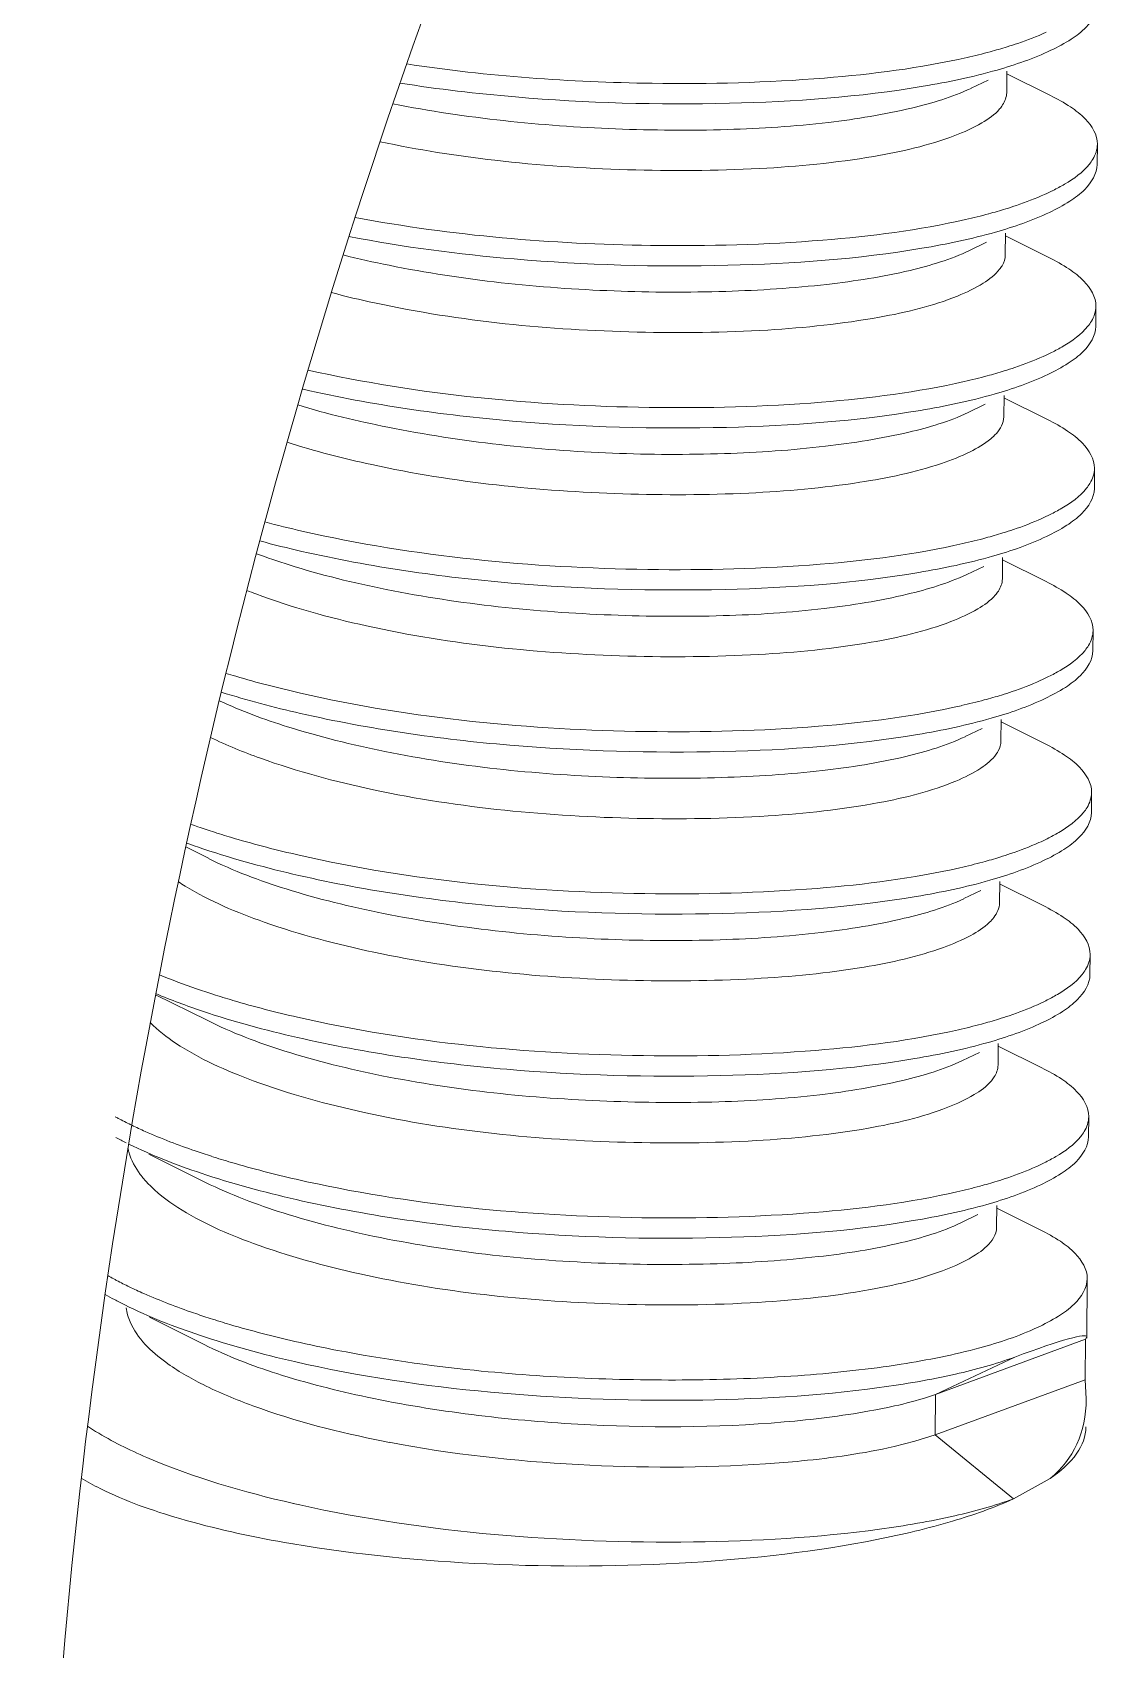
# Model space of a CAD drawing. Header units: millimetres. Extents: x 1334 to 1928, y -1757 to -1337.
# Drawn here: x 1836.214 to 1838.747, y -1496.4 to -1492.56 of the extents above; entities that cross this region are included whole.
import ezdxf

# ---------------------------------------------------------------- set-up
doc = ezdxf.new("R2010")
doc.units = ezdxf.units.MM
doc.header["$LTSCALE"] = 0.1
doc.layers.get('0').update_dxf_attribs({"lineweight": 13})

msp = doc.modelspace()

# ---------------------------------------------------------------- linework, layer by layer
at = {"color": 7, "linetype": 'Continuous'}
for p, q in [((1838.5289, -1492.652), (1838.5285, -1492.7031)), ((1838.5289, -1492.6579), (1838.6322, -1492.7093)), ((1838.4841, -1492.6733), (1838.4437, -1492.6925)), ((1838.7439, -1492.8253), (1838.7435, -1492.8734)), ((1838.5255, -1493.0368), (1838.525, -1493.0879)), ((1838.5254, -1493.0427), (1838.6288, -1493.0941)), ((1838.4807, -1493.0581), (1838.4402, -1493.0773)), ((1838.7405, -1493.2101), (1838.74, -1493.2582)), ((1838.5221, -1493.4216), (1838.5216, -1493.4727)), ((1838.522, -1493.4275), (1838.6253, -1493.4789)), ((1838.4772, -1493.4429), (1838.4368, -1493.4622)), ((1838.737, -1493.5949), (1838.7366, -1493.643)), ((1838.5186, -1493.8064), (1838.5182, -1493.8575)), ((1838.5186, -1493.8123), (1838.6219, -1493.8637)), ((1838.4738, -1493.8277), (1838.4334, -1493.847)), ((1838.7336, -1493.9797), (1838.7332, -1494.0278)), ((1838.5152, -1494.1912), (1838.5147, -1494.2423)), ((1838.5152, -1494.1971), (1838.6185, -1494.2485)), ((1838.4704, -1494.2125), (1838.4299, -1494.2318)), ((1838.7302, -1494.3645), (1838.7297, -1494.4126)), ((1836.6327, -1494.5208), (1836.5789, -1494.494)), ((1838.5118, -1494.576), (1838.5113, -1494.6271)), ((1838.5117, -1494.5819), (1838.6151, -1494.6333)), ((1838.467, -1494.5973), (1838.4265, -1494.6166)), ((1838.7267, -1494.7493), (1838.7263, -1494.7974)), ((1836.6293, -1494.9056), (1836.5071, -1494.8448)), ((1838.5083, -1494.9608), (1838.5079, -1495.0119)), ((1838.5083, -1494.9667), (1838.6116, -1495.0181)), ((1838.4635, -1494.9821), (1838.4231, -1495.0014)), ((1838.7233, -1495.1341), (1838.7229, -1495.1822)), ((1836.6258, -1495.2904), (1836.4913, -1495.2234)), ((1838.5049, -1495.3456), (1838.5045, -1495.3967)), ((1838.5049, -1495.3515), (1838.6082, -1495.4029)), ((1838.4601, -1495.3669), (1838.4197, -1495.3862)), ((1838.7199, -1495.5189), (1838.7186, -1495.6601)), ((1836.6224, -1495.6752), (1836.4927, -1495.6106)), ((1838.7157, -1495.6627), (1838.7185, -1495.6575)), ((1838.7157, -1495.6627), (1838.3597, -1495.7939)), ((1838.7148, -1495.7589), (1838.7157, -1495.6627)), ((1838.5474, -1495.7052), (1838.3597, -1495.7939)), ((1838.7148, -1495.7589), (1838.3588, -1495.8901)), ((1838.7173, -1495.8046), (1838.7148, -1495.7589)), ((1838.3597, -1495.7939), (1838.3588, -1495.8901)), ((1838.3102, -1495.9053), (1838.3588, -1495.8901)), ((1838.3588, -1495.8901), (1838.5444, -1496.0419)), ((1838.2609, -1495.9177), (1838.3102, -1495.9053)), ((1838.5444, -1496.0419), (1838.6314, -1495.9936))]:
    msp.add_line(p, q, dxfattribs=at)
for centre, radius, start, end in [((1838.1159, -1491.2172), 1.4378, 282.7965, 285.0416), ((1838.1872, -1491.4848), 1.1609, 285.0699, 287.1518), ((1838.3868, -1492.4267), 0.5672, 294.1197, 296.3365), ((1838.1105, -1491.5931), 1.447, 282.7951, 285.0258), ((1838.1878, -1491.8831), 1.1468, 285.052, 287.1609), ((1838.3903, -1492.8266), 0.5507, 294.1078, 296.3921), ((1838.1092, -1491.9846), 1.4399, 282.7679, 285.0131), ((1838.1885, -1492.2835), 1.1306, 285.0554, 287.1952), ((1838.3788, -1493.1954), 0.5686, 294.1909, 296.4014), ((1838.1063, -1492.3743), 1.435, 282.7941, 285.044), ((1838.1774, -1492.6415), 1.1585, 285.0759, 287.1619), ((1838.3767, -1493.5834), 0.5651, 294.1949, 296.4162), ((1838.1009, -1492.7508), 1.4435, 282.7967, 285.0326), ((1838.1745, -1493.0269), 1.1578, 285.0583, 287.1465), ((1837.2347, -1492.6316), 1.9196, 250.9357, 252.1673), ((1838.3781, -1493.9764), 0.5557, 294.0926, 296.3567), ((1838.097, -1493.1313), 1.4479, 282.7723, 285.005), ((1838.179, -1493.4398), 1.1287, 285.0417, 287.186), ((1837.223, -1493.0356), 1.8988, 250.9796, 252.2263), ((1838.3716, -1494.3564), 0.5613, 294.1731, 296.4131), ((1838.0962, -1493.5292), 1.4345, 282.7924, 285.0434), ((1838.1684, -1493.8009), 1.1533, 285.0788, 287.1745), ((1836.8401, -1494.3349), 0.9076, 241.7884, 242.2918), ((1836.883, -1494.2525), 1.0005, 242.3123, 244.2384), ((1836.8518, -1494.3595), 0.9341, 241.9589, 243.6572), ((1837.2132, -1493.4386), 1.8795, 250.9806, 252.2405), ((1838.367, -1494.7396), 0.5632, 294.2151, 296.4434), ((1838.0939, -1493.918), 1.4303, 282.784, 285.041), ((1838.1635, -1494.1793), 1.1599, 285.0677, 287.1513), ((1836.8256, -1494.7426), 0.8822, 241.7205, 242.2378), ((1836.8641, -1494.6686), 0.9657, 242.2608, 244.255), ((1836.7794, -1494.8746), 0.7867, 240.0989, 241.93), ((1836.8441, -1494.7538), 0.9237, 241.9129, 243.6304), ((1837.2242, -1493.7837), 1.9218, 250.9641, 252.1951), ((1837.5891, -1493.165), 2.7929, 258.8217, 259.1272), ((1837.4796, -1493.2227), 2.9028, 257.1536, 257.4661), ((1837.3307, -1493.2002), 2.9904, 260.0291, 260.4282)]:
    msp.add_arc(centre, radius, start, end, dxfattribs=at)
at = {"color": 7, "linetype": 'Continuous', "extrusion": (0, 0, -1)}
for centre, major_axis, ratio, start_param, end_param in [((1837.4636, -1496.2177), (-1.2549, -0.5611), 0.037872, 2.629962, 3.1583), ((1837.473, -1495.1659), (-1.207, 0.7738), 0.39133, 2.900666, 3.269708)]:
    msp.add_ellipse(centre, major_axis=major_axis, ratio=ratio, start_param=start_param, end_param=end_param, dxfattribs=at)
at = {"color": 7, "linetype": 'Continuous'}
for points, knots in [([(1838.0075, -1490.5478), (1837.4126, -1491.6861), (1836.5099, -1494.0952), (1836.2144, -1496.6532), (1836.2366, -1497.9131)], [0, 0, 0, 0, 0.504762, 1, 1, 1, 1]), ([(1838.7469, -1492.4885), (1838.7466, -1492.5105), (1838.7239, -1492.5458), (1838.6796, -1492.5784), (1838.6499, -1492.5944), (1838.6334, -1492.6023)], [0, 0, 0, 0, 0.397006, 0.669749, 1, 1, 1, 1]), ([(1838.5296, -1492.594), (1838.5381, -1492.5914), (1838.5694, -1492.5813), (1838.6002, -1492.5695), (1838.622, -1492.5596)], [0, 0, 0, 0, 0.270732, 1, 1, 1, 1]), ([(1838.6334, -1492.6023), (1838.5924, -1492.6218), (1838.4924, -1492.6563), (1838.2382, -1492.7091), (1837.8544, -1492.7363), (1837.4387, -1492.7249), (1837.1785, -1492.6945), (1837.0876, -1492.6803)], [0, 0, 0, 0, 0.0761788, 0.1763752, 0.4348178, 0.7189176, 0.8731584, 0.8731584, 0.8731584, 0.8731584]), ([(1837.1035, -1492.6346), (1837.2961, -1492.6641), (1837.6285, -1492.6876), (1838.0734, -1492.6763), (1838.3231, -1492.6446), (1838.4344, -1492.6193)], [0.1536695, 0.1536695, 0.1536695, 0.1536695, 0.5235912, 0.7831015, 1, 1, 1, 1]), ([(1837.0707, -1492.7293), (1837.2447, -1492.7637), (1837.5105, -1492.7908), (1837.8567, -1492.7937), (1838.0922, -1492.7786), (1838.2863, -1492.7469), (1838.3988, -1492.7137), (1838.4437, -1492.6926)], [0.2416762, 0.2416762, 0.2416762, 0.2416762, 0.5323856, 0.6776379, 0.8092472, 0.9186768, 1, 1, 1, 1]), ([(1838.5116, -1492.7416), (1838.5142, -1492.7386), (1838.5229, -1492.7275), (1838.5283, -1492.7133), (1838.5284, -1492.7031)], [0, 0, 0, 0, 0.280902, 1, 1, 1, 1]), ([(1837.0402, -1492.8193), (1837.1302, -1492.8384), (1837.3256, -1492.8694), (1837.627, -1492.8897), (1837.9282, -1492.888), (1838.1887, -1492.8633), (1838.3666, -1492.8232), (1838.4652, -1492.7795), (1838.4999, -1492.7551), (1838.5116, -1492.7416)], [0.2537046, 0.2537046, 0.2537046, 0.2537046, 0.3908985, 0.5480182, 0.7037681, 0.8393695, 0.9380077, 0.9734261, 1, 1, 1, 1]), ([(1838.7438, -1492.8253), (1838.7441, -1492.8032), (1838.7219, -1492.7674), (1838.6781, -1492.7341), (1838.6486, -1492.7175), (1838.6322, -1492.7093)], [0, 0, 0, 0, 0.396931, 0.669655, 1, 1, 1, 1]), ([(1838.7248, -1492.8727), (1838.7277, -1492.869), (1838.7377, -1492.855), (1838.7437, -1492.8378), (1838.7438, -1492.8253)], [0, 0, 0, 0, 0.276796, 1, 1, 1, 1]), ([(1838.7434, -1492.8733), (1838.7432, -1492.8953), (1838.7205, -1492.9307), (1838.6762, -1492.9632), (1838.6465, -1492.9792), (1838.6299, -1492.9871)], [0, 0, 0, 0, 0.396824, 0.669485, 1, 1, 1, 1]), ([(1838.6384, -1492.9351), (1838.6478, -1492.9305), (1838.6791, -1492.9137), (1838.709, -1492.8924), (1838.7248, -1492.8727)], [0, 0, 0, 0, 0.293213, 1, 1, 1, 1]), ([(1838.5261, -1492.9788), (1838.5346, -1492.9762), (1838.5659, -1492.9661), (1838.5967, -1492.9543), (1838.6186, -1492.9444)], [0, 0, 0, 0, 0.269939, 1, 1, 1, 1]), ([(1838.6299, -1492.9871), (1838.5889, -1493.0066), (1838.489, -1493.0411), (1838.2348, -1493.0939), (1837.8511, -1493.1212), (1837.3955, -1493.1086), (1837.0959, -1493.0695), (1836.9664, -1493.0445)], [0, 0, 0, 0, 0.0761388, 0.1763371, 0.4347976, 0.7188749, 0.9399453, 0.9399453, 0.9399453, 0.9399453]), ([(1836.981, -1492.9992), (1837.2118, -1493.0428), (1837.5849, -1493.0734), (1838.07, -1493.0611), (1838.3197, -1493.0294), (1838.4309, -1493.0041)], [0.0771985, 0.0771985, 0.0771985, 0.0771985, 0.5236109, 0.7830996, 1, 1, 1, 1]), ([(1836.9525, -1493.0883), (1836.9888, -1493.0973), (1837.2002, -1493.1445), (1837.5053, -1493.1761), (1837.8532, -1493.1779), (1838.0886, -1493.1628), (1838.2829, -1493.1326), (1838.3954, -1493.099), (1838.4401, -1493.0776)], [0.1773468, 0.1773468, 0.1773468, 0.1773468, 0.2386649, 0.5323987, 0.6776524, 0.8091958, 0.9187491, 1, 1, 1, 1]), ([(1838.5116, -1493.1222), (1838.5137, -1493.1195), (1838.5209, -1493.1094), (1838.525, -1493.0969), (1838.5251, -1493.0879)], [0, 0, 0, 0, 0.276423, 1, 1, 1, 1]), ([(1836.9246, -1493.1776), (1836.9586, -1493.1866), (1837.0947, -1493.2188), (1837.337, -1493.2563), (1837.6494, -1493.2751), (1837.947, -1493.2718), (1838.2021, -1493.2451), (1838.3748, -1493.2047), (1838.4687, -1493.1602), (1838.5011, -1493.1356), (1838.5116, -1493.1222)], [0.1887877, 0.1887877, 0.1887877, 0.1887877, 0.2416323, 0.3985511, 0.5557019, 0.7108605, 0.844221, 0.9403751, 0.9744354, 1, 1, 1, 1]), ([(1838.7405, -1493.2101), (1838.7407, -1493.188), (1838.7184, -1493.1522), (1838.6745, -1493.119), (1838.6452, -1493.1023), (1838.6288, -1493.0941)], [0, 0, 0, 0, 0.397533, 0.670885, 1, 1, 1, 1]), ([(1838.7213, -1493.2575), (1838.7243, -1493.2538), (1838.7344, -1493.2399), (1838.7403, -1493.2226), (1838.7405, -1493.2101)], [0, 0, 0, 0, 0.277437, 1, 1, 1, 1]), ([(1838.74, -1493.2581), (1838.7398, -1493.2801), (1838.7171, -1493.3155), (1838.6727, -1493.3479), (1838.643, -1493.364), (1838.6265, -1493.3719)], [0, 0, 0, 0, 0.397015, 0.670356, 1, 1, 1, 1]), ([(1838.635, -1493.3199), (1838.6444, -1493.3153), (1838.6756, -1493.2984), (1838.7055, -1493.2771), (1838.7213, -1493.2575)], [0, 0, 0, 0, 0.292388, 1, 1, 1, 1]), ([(1838.5227, -1493.3636), (1838.5312, -1493.361), (1838.5625, -1493.3508), (1838.5933, -1493.3391), (1838.6152, -1493.3293)], [0, 0, 0, 0, 0.269457, 1, 1, 1, 1]), ([(1838.6265, -1493.3719), (1838.5855, -1493.3915), (1838.4856, -1493.4259), (1838.2314, -1493.4787), (1837.8476, -1493.5059), (1837.3562, -1493.4924), (1837.0212, -1493.4445), (1836.8578, -1493.4072)], [0, 0, 0, 0, 0.076154, 0.176311, 0.434807, 0.718913, 1, 1, 1, 1]), ([(1836.8689, -1493.3615), (1837.134, -1493.4211), (1837.5444, -1493.459), (1838.0665, -1493.446), (1838.3161, -1493.4141), (1838.4274, -1493.3889)], [0.0069182, 0.0069182, 0.0069182, 0.0069182, 0.5235213, 0.7830591, 1, 1, 1, 1]), ([(1836.8446, -1493.4445), (1836.9149, -1493.4657), (1837.1608, -1493.5245), (1837.5017, -1493.5613), (1837.8498, -1493.5633), (1838.0852, -1493.5473), (1838.2793, -1493.5165), (1838.3919, -1493.4839), (1838.4366, -1493.4627)], [0.1180701, 0.1180701, 0.1180701, 0.1180701, 0.2384938, 0.5323908, 0.6777492, 0.8092697, 0.9188326, 1, 1, 1, 1]), ([(1838.4904, -1493.5251), (1838.4952, -1493.5211), (1838.5102, -1493.5073), (1838.5215, -1493.4871), (1838.5216, -1493.4727)], [0, 0, 0, 0, 0.299382, 1, 1, 1, 1]), ([(1838.737, -1493.5949), (1838.7372, -1493.5728), (1838.715, -1493.537), (1838.6712, -1493.5037), (1838.6418, -1493.4871), (1838.6254, -1493.4789)], [0, 0, 0, 0, 0.397218, 0.670154, 1, 1, 1, 1]), ([(1836.8192, -1493.5328), (1836.8854, -1493.5541), (1837.0495, -1493.5965), (1837.3164, -1493.6389), (1837.6161, -1493.6588), (1837.9047, -1493.6581), (1838.1584, -1493.6358), (1838.335, -1493.5997), (1838.4375, -1493.5594), (1838.4757, -1493.5374), (1838.4904, -1493.5251)], [0.1318618, 0.1318618, 0.1318618, 0.1318618, 0.2380085, 0.3909015, 0.5442235, 0.6967605, 0.8317298, 0.9333462, 0.9706522, 1, 1, 1, 1]), ([(1838.7179, -1493.6424), (1838.7209, -1493.6386), (1838.7309, -1493.6247), (1838.7369, -1493.6074), (1838.737, -1493.5949)], [0, 0, 0, 0, 0.277177, 1, 1, 1, 1]), ([(1838.7366, -1493.6429), (1838.7364, -1493.665), (1838.7136, -1493.7003), (1838.6692, -1493.7327), (1838.6396, -1493.7489), (1838.6231, -1493.7567)], [0, 0, 0, 0, 0.397359, 0.670636, 1, 1, 1, 1]), ([(1838.6316, -1493.7047), (1838.6409, -1493.7001), (1838.6722, -1493.6833), (1838.7021, -1493.662), (1838.7179, -1493.6424)], [0, 0, 0, 0, 0.29286, 1, 1, 1, 1]), ([(1838.5193, -1493.7484), (1838.5278, -1493.7458), (1838.5591, -1493.7357), (1838.5899, -1493.7239), (1838.6118, -1493.7141)], [0, 0, 0, 0, 0.270595, 1, 1, 1, 1]), ([(1838.6231, -1493.7567), (1838.5821, -1493.7763), (1838.4821, -1493.8107), (1838.2279, -1493.8636), (1837.8441, -1493.8907), (1837.3527, -1493.8772), (1837.0178, -1493.8293), (1836.8544, -1493.792)], [0, 0, 0, 0, 0.076229, 0.176349, 0.434882, 0.718988, 1, 1, 1, 1]), ([(1836.8548, -1493.7439), (1837.1233, -1493.8051), (1837.5374, -1493.844), (1838.0631, -1493.8307), (1838.3128, -1493.799), (1838.4241, -1493.7737)], [0, 0, 0, 0, 0.523562, 0.783097, 1, 1, 1, 1]), ([(1836.7465, -1493.7976), (1836.7722, -1493.8072), (1836.8735, -1493.8416), (1837.1514, -1493.9097), (1837.4984, -1493.9452), (1837.8464, -1493.948), (1838.0819, -1493.933), (1838.276, -1493.9014), (1838.3885, -1493.8681), (1838.4334, -1493.847)], [0.0637312, 0.0637312, 0.0637312, 0.0637312, 0.1085792, 0.238666, 0.5323871, 0.6776303, 0.8092411, 0.9186702, 1, 1, 1, 1]), ([(1836.7236, -1493.885), (1836.7309, -1493.8878), (1836.8238, -1493.9231), (1837.0195, -1493.9771), (1837.3161, -1494.0244), (1837.6276, -1494.0444), (1837.9256, -1494.042), (1838.1829, -1494.0169), (1838.3583, -1493.977), (1838.4554, -1493.9335), (1838.4898, -1493.9094), (1838.5014, -1493.896)], [0.0900222, 0.0900222, 0.0900222, 0.0900222, 0.101677, 0.2382642, 0.3942679, 0.5508945, 0.7059414, 0.8405129, 0.9383582, 0.9734979, 1, 1, 1, 1]), ([(1838.5014, -1493.896), (1838.504, -1493.893), (1838.5127, -1493.8819), (1838.518, -1493.8677), (1838.5182, -1493.8575)], [0, 0, 0, 0, 0.281036, 1, 1, 1, 1]), ([(1838.7336, -1493.9798), (1838.7338, -1493.9577), (1838.7115, -1493.9219), (1838.6678, -1493.8885), (1838.6384, -1493.8719), (1838.6219, -1493.8637)], [0, 0, 0, 0, 0.397129, 0.669718, 1, 1, 1, 1]), ([(1838.7145, -1494.0272), (1838.7175, -1494.0234), (1838.7275, -1494.0095), (1838.7334, -1493.9922), (1838.7336, -1493.9798)], [0, 0, 0, 0, 0.276966, 1, 1, 1, 1]), ([(1838.7332, -1494.0277), (1838.733, -1494.0498), (1838.7101, -1494.0851), (1838.6659, -1494.1175), (1838.6362, -1494.1337), (1838.6197, -1494.1415)], [0, 0, 0, 0, 0.397331, 0.670239, 1, 1, 1, 1]), ([(1838.6281, -1494.0895), (1838.6374, -1494.0848), (1838.6687, -1494.068), (1838.6987, -1494.0468), (1838.7145, -1494.0272)], [0, 0, 0, 0, 0.292613, 1, 1, 1, 1]), ([(1836.6741, -1494.0817), (1836.6819, -1494.0841), (1836.7404, -1494.1017), (1836.7997, -1494.1169), (1836.8514, -1494.1287)], [0.1199729, 0.1199729, 0.1199729, 0.1199729, 0.2373222, 1, 1, 1, 1]), ([(1838.5158, -1494.1333), (1838.5243, -1494.1306), (1838.5556, -1494.1205), (1838.5864, -1494.1087), (1838.6083, -1494.0989)], [0, 0, 0, 0, 0.270454, 1, 1, 1, 1]), ([(1836.6583, -1494.1467), (1836.7107, -1494.1712), (1836.8403, -1494.2185), (1837.1478, -1494.2945), (1837.495, -1494.3306), (1837.8429, -1494.3323), (1838.0783, -1494.3171), (1838.2726, -1494.287), (1838.3851, -1494.2534), (1838.4298, -1494.2321)], [0.0133861, 0.0133861, 0.0133861, 0.0133861, 0.1083238, 0.2386487, 0.5323989, 0.677663, 0.8091984, 0.9187639, 1, 1, 1, 1]), ([(1838.6197, -1494.1415), (1838.5786, -1494.1611), (1838.4787, -1494.1955), (1838.2245, -1494.2484), (1837.8407, -1494.2755), (1837.3493, -1494.2621), (1837.0143, -1494.2141), (1836.851, -1494.1768)], [0, 0, 0, 0, 0.07622, 0.176341, 0.434867, 0.718954, 1, 1, 1, 1]), ([(1836.8514, -1494.1287), (1837.1199, -1494.1901), (1837.534, -1494.2288), (1838.0597, -1494.2155), (1838.3094, -1494.1838), (1838.4206, -1494.1585)], [0, 0, 0, 0, 0.523615, 0.7831, 1, 1, 1, 1]), ([(1836.6376, -1494.2338), (1836.6758, -1494.2527), (1836.8026, -1494.3036), (1837.0352, -1494.3661), (1837.3358, -1494.4116), (1837.6494, -1494.4298), (1837.947, -1494.4256), (1838.2008, -1494.3984), (1838.3713, -1494.3565), (1838.4632, -1494.312), (1838.4943, -1494.2869), (1838.5038, -1494.2733)], [0.0407273, 0.0407273, 0.0407273, 0.0407273, 0.1046246, 0.2439392, 0.4015551, 0.5591968, 0.714467, 0.8470666, 0.9416267, 0.9752097, 1, 1, 1, 1]), ([(1838.5038, -1494.2733), (1838.5056, -1494.2709), (1838.5114, -1494.2615), (1838.5147, -1494.2503), (1838.5147, -1494.2423)], [0, 0, 0, 0, 0.271927, 1, 1, 1, 1]), ([(1838.7302, -1494.3646), (1838.7304, -1494.3424), (1838.7081, -1494.3066), (1838.6643, -1494.2734), (1838.6349, -1494.2567), (1838.6185, -1494.2485)], [0, 0, 0, 0, 0.39733, 0.670704, 1, 1, 1, 1]), ([(1838.711, -1494.412), (1838.714, -1494.4082), (1838.7241, -1494.3943), (1838.73, -1494.377), (1838.7302, -1494.3646)], [0, 0, 0, 0, 0.277395, 1, 1, 1, 1]), ([(1838.7297, -1494.4125), (1838.7296, -1494.4346), (1838.7067, -1494.4698), (1838.6625, -1494.5024), (1838.6328, -1494.5185), (1838.6162, -1494.5263)], [0, 0, 0, 0, 0.397057, 0.669683, 1, 1, 1, 1]), ([(1838.6248, -1494.4743), (1838.6341, -1494.4697), (1838.6654, -1494.4529), (1838.6952, -1494.4316), (1838.711, -1494.412)], [0, 0, 0, 0, 0.292709, 1, 1, 1, 1]), ([(1836.6468, -1494.459), (1836.6625, -1494.464), (1836.7289, -1494.4845), (1836.7963, -1494.5018), (1836.848, -1494.5135)], [0, 0, 0, 0, 0.237076, 1, 1, 1, 1]), ([(1836.8475, -1494.5616), (1836.7715, -1494.5443), (1836.6821, -1494.5201), (1836.5945, -1494.4897), (1836.5809, -1494.4848)], [0, 0, 0, 0, 0.5494973, 0.6515128, 0.6515128, 0.6515128, 0.6515128]), ([(1838.5125, -1494.518), (1838.5209, -1494.5154), (1838.5522, -1494.5053), (1838.583, -1494.4935), (1838.6049, -1494.4837)], [0, 0, 0, 0, 0.269396, 1, 1, 1, 1]), ([(1836.6328, -1494.5213), (1836.6919, -1494.5509), (1836.8288, -1494.6019), (1837.1446, -1494.6783), (1837.4915, -1494.7157), (1837.8395, -1494.7178), (1838.0749, -1494.7018), (1838.269, -1494.6709), (1838.3816, -1494.6382), (1838.4264, -1494.6171)], [0, 0, 0, 0, 0.108368, 0.238495, 0.53239, 0.677746, 0.809273, 0.918824, 1, 1, 1, 1]), ([(1838.6162, -1494.5263), (1838.5752, -1494.5458), (1838.4753, -1494.5803), (1838.2211, -1494.6331), (1837.8374, -1494.6603), (1837.346, -1494.6469), (1837.011, -1494.5989), (1836.8475, -1494.5616)], [0, 0, 0, 0, 0.076156, 0.176307, 0.434802, 0.718855, 1, 1, 1, 1]), ([(1836.848, -1494.5135), (1837.1164, -1494.5748), (1837.5305, -1494.6136), (1838.0562, -1494.6004), (1838.3058, -1494.5686), (1838.4171, -1494.5433)], [0, 0, 0, 0, 0.523561, 0.783063, 1, 1, 1, 1]), ([(1836.5772, -1494.5871), (1836.636, -1494.6228), (1836.7836, -1494.6849), (1837.0353, -1494.7511), (1837.3248, -1494.7954), (1837.627, -1494.8139), (1837.9162, -1494.8116), (1838.1676, -1494.7875), (1838.3406, -1494.7496), (1838.4389, -1494.7082), (1838.4746, -1494.6854), (1838.4877, -1494.6727)], [0, 0, 0, 0, 0.104942, 0.24232, 0.396653, 0.550986, 0.703913, 0.837441, 0.936218, 0.972202, 1, 1, 1, 1]), ([(1838.4877, -1494.6727), (1838.4914, -1494.6692), (1838.5031, -1494.6566), (1838.5112, -1494.6394), (1838.5113, -1494.6271)], [0, 0, 0, 0, 0.290434, 1, 1, 1, 1]), ([(1838.7267, -1494.7494), (1838.727, -1494.7273), (1838.7047, -1494.6914), (1838.6609, -1494.6581), (1838.6315, -1494.6415), (1838.6151, -1494.6333)], [0, 0, 0, 0, 0.397236, 0.670264, 1, 1, 1, 1]), ([(1838.7076, -1494.7968), (1838.7106, -1494.7931), (1838.7206, -1494.7791), (1838.7266, -1494.7618), (1838.7267, -1494.7494)], [0, 0, 0, 0, 0.277119, 1, 1, 1, 1]), ([(1838.7263, -1494.7973), (1838.7262, -1494.8194), (1838.7033, -1494.8546), (1838.6591, -1494.8872), (1838.6294, -1494.9033), (1838.6128, -1494.9111)], [0, 0, 0, 0, 0.396782, 0.669429, 1, 1, 1, 1]), ([(1838.6213, -1494.8591), (1838.6307, -1494.8545), (1838.6619, -1494.8377), (1838.6918, -1494.8164), (1838.7076, -1494.7968)], [0, 0, 0, 0, 0.292701, 1, 1, 1, 1]), ([(1836.8441, -1494.9464), (1836.7681, -1494.9291), (1836.6545, -1494.8984), (1836.544, -1494.8576), (1836.5076, -1494.8423)], [0, 0, 0, 0, 0.5493513, 0.8274242, 0.8274242, 0.8274242, 0.8274242]), ([(1836.6433, -1494.8438), (1836.659, -1494.8488), (1836.7255, -1494.8692), (1836.7929, -1494.8866), (1836.8445, -1494.8983)], [0, 0, 0, 0, 0.237146, 1, 1, 1, 1]), ([(1838.509, -1494.9028), (1838.5175, -1494.9002), (1838.5488, -1494.8901), (1838.5796, -1494.8783), (1838.6015, -1494.8685)], [0, 0, 0, 0, 0.270247, 1, 1, 1, 1]), ([(1836.6293, -1494.9056), (1836.6884, -1494.9354), (1836.8254, -1494.9867), (1837.1411, -1495.0642), (1837.4881, -1495.0996), (1837.8361, -1495.1024), (1838.0716, -1495.0874), (1838.2658, -1495.0559), (1838.3782, -1495.0225), (1838.4231, -1495.0014)], [0, 0, 0, 0, 0.108576, 0.238681, 0.532388, 0.677624, 0.809235, 0.918666, 1, 1, 1, 1]), ([(1838.6128, -1494.9111), (1838.5718, -1494.9306), (1838.4719, -1494.9651), (1838.2178, -1495.018), (1837.834, -1495.0452), (1837.3426, -1495.0317), (1837.0076, -1494.9837), (1836.8441, -1494.9464)], [0, 0, 0, 0, 0.076144, 0.17628, 0.434747, 0.718848, 1, 1, 1, 1]), ([(1836.8445, -1494.8983), (1837.113, -1494.9596), (1837.5271, -1494.9984), (1838.0528, -1494.9852), (1838.3025, -1494.9534), (1838.4138, -1494.9281)], [0, 0, 0, 0, 0.52354, 0.78309, 1, 1, 1, 1]), ([(1836.5547, -1494.9597), (1836.6115, -1494.9976), (1836.7591, -1495.0627), (1837.0136, -1495.1325), (1837.3107, -1495.1793), (1837.6222, -1495.1989), (1837.9199, -1495.1963), (1838.1763, -1495.1707), (1838.3508, -1495.1306), (1838.447, -1495.0869), (1838.4808, -1495.0627), (1838.4921, -1495.0493)], [0, 0, 0, 0, 0.102302, 0.239447, 0.395688, 0.552407, 0.707453, 0.841626, 0.938908, 0.973755, 1, 1, 1, 1]), ([(1838.4921, -1495.0493), (1838.4946, -1495.0464), (1838.5028, -1495.0355), (1838.5078, -1495.0217), (1838.5079, -1495.0119)], [0, 0, 0, 0, 0.279663, 1, 1, 1, 1]), ([(1838.7233, -1495.1342), (1838.7236, -1495.1121), (1838.7012, -1495.0763), (1838.6575, -1495.0429), (1838.6281, -1495.0263), (1838.6116, -1495.0181)], [0, 0, 0, 0, 0.39728, 0.669912, 1, 1, 1, 1]), ([(1836.4507, -1495.1548), (1836.4612, -1495.1598), (1836.5103, -1495.1824), (1836.5607, -1495.2018), (1836.6007, -1495.2156)], [0.016941, 0.016941, 0.016941, 0.016941, 0.2302868, 1, 1, 1, 1]), ([(1838.7042, -1495.1816), (1838.7072, -1495.1779), (1838.7172, -1495.1639), (1838.7232, -1495.1466), (1838.7233, -1495.1342)], [0, 0, 0, 0, 0.277085, 1, 1, 1, 1]), ([(1836.8407, -1495.3312), (1836.7646, -1495.3139), (1836.6294, -1495.2774), (1836.4986, -1495.2265), (1836.4431, -1495.1994)], [0, 0, 0, 0, 0.5493851, 0.9848032, 0.9848032, 0.9848032, 0.9848032]), ([(1838.7229, -1495.1821), (1838.7227, -1495.2042), (1838.6999, -1495.2395), (1838.6557, -1495.272), (1838.6259, -1495.2881), (1838.6094, -1495.2959)], [0, 0, 0, 0, 0.396862, 0.669684, 1, 1, 1, 1]), ([(1838.6178, -1495.2439), (1838.6272, -1495.2393), (1838.6584, -1495.2224), (1838.6884, -1495.2012), (1838.7042, -1495.1816)], [0, 0, 0, 0, 0.292312, 1, 1, 1, 1]), ([(1836.4414, -1495.2093), (1836.442, -1495.2123), (1836.4472, -1495.2349), (1836.4588, -1495.2558), (1836.4708, -1495.2718)], [0.1178313, 0.1178313, 0.1178313, 0.1178313, 0.235266, 1, 1, 1, 1]), ([(1836.6399, -1495.2286), (1836.6556, -1495.2336), (1836.7221, -1495.254), (1836.7895, -1495.2713), (1836.8411, -1495.2831)], [0, 0, 0, 0, 0.23729, 1, 1, 1, 1]), ([(1836.4708, -1495.2718), (1836.4762, -1495.279), (1836.502, -1495.3092), (1836.5339, -1495.3336), (1836.5597, -1495.3501)], [0, 0, 0, 0, 0.226247, 1, 1, 1, 1]), ([(1838.5056, -1495.2877), (1838.5141, -1495.285), (1838.5454, -1495.2749), (1838.5762, -1495.2631), (1838.598, -1495.2533)], [0, 0, 0, 0, 0.270703, 1, 1, 1, 1]), ([(1836.6259, -1495.2905), (1836.685, -1495.32), (1836.8221, -1495.371), (1837.1375, -1495.4488), (1837.4847, -1495.4851), (1837.8326, -1495.4867), (1838.068, -1495.4715), (1838.2623, -1495.4414), (1838.3748, -1495.4079), (1838.4195, -1495.3866)], [0, 0, 0, 0, 0.108304, 0.238631, 0.532399, 0.677674, 0.809202, 0.918779, 1, 1, 1, 1]), ([(1838.6094, -1495.2959), (1838.5684, -1495.3155), (1838.4684, -1495.3499), (1838.2143, -1495.4028), (1837.8305, -1495.43), (1837.3391, -1495.4165), (1837.0041, -1495.3685), (1836.8407, -1495.3312)], [0, 0, 0, 0, 0.076191, 0.17631, 0.43475, 0.718923, 1, 1, 1, 1]), ([(1836.8411, -1495.2831), (1837.1096, -1495.3445), (1837.5237, -1495.3832), (1838.0494, -1495.3699), (1838.2991, -1495.3382), (1838.4103, -1495.3129)], [0, 0, 0, 0, 0.523601, 0.783107, 1, 1, 1, 1]), ([(1836.5597, -1495.3501), (1836.6155, -1495.386), (1836.7582, -1495.4477), (1837.0029, -1495.5154), (1837.2872, -1495.5615), (1837.4868, -1495.5755), (1837.5869, -1495.579)], [0, 0, 0, 0, 0.187522, 0.435146, 0.71696, 1, 1, 1, 1]), ([(1837.5869, -1495.579), (1837.6977, -1495.5829), (1837.9047, -1495.5821), (1838.1774, -1495.5556), (1838.3607, -1495.5116), (1838.4573, -1495.4641), (1838.4888, -1495.4367), (1838.4971, -1495.4221)], [0, 0, 0, 0, 0.353001, 0.657469, 0.872069, 0.94654, 1, 1, 1, 1]), ([(1838.7199, -1495.519), (1838.7201, -1495.4969), (1838.6979, -1495.461), (1838.654, -1495.4278), (1838.6246, -1495.4111), (1838.6082, -1495.4029)], [0, 0, 0, 0, 0.397133, 0.670439, 1, 1, 1, 1]), ([(1836.4447, -1495.5384), (1836.456, -1495.5439), (1836.506, -1495.5668), (1836.5574, -1495.5865), (1836.5973, -1495.6003)], [0, 0, 0, 0, 0.229793, 1, 1, 1, 1]), ([(1837.264, -1495.7367), (1837.3512, -1495.7457), (1837.5269, -1495.7577), (1837.7887, -1495.7618), (1838.0397, -1495.7516), (1838.265, -1495.7273), (1838.4504, -1495.6907), (1838.5751, -1495.6497), (1838.6491, -1495.611), (1838.6953, -1495.5779), (1838.7196, -1495.5417), (1838.7199, -1495.519)], [0, 0, 0, 0, 0.172632, 0.346382, 0.515177, 0.666862, 0.792003, 0.886722, 0.924308, 0.955279, 1, 1, 1, 1]), ([(1836.8373, -1495.7161), (1836.7612, -1495.6987), (1836.6239, -1495.6616), (1836.4911, -1495.6098), (1836.4338, -1495.5814)], [0, 0, 0, 0, 0.549581, 1, 1, 1, 1]), ([(1836.437, -1495.588), (1836.4387, -1495.5996), (1836.4544, -1495.6524), (1836.4968, -1495.6925), (1836.5312, -1495.7176)], [0, 0, 0, 0, 0.216061, 1, 1, 1, 1]), ([(1836.6365, -1495.6134), (1836.6522, -1495.6184), (1836.7186, -1495.6389), (1836.786, -1495.6562), (1836.8377, -1495.668)], [0, 0, 0, 0, 0.237193, 1, 1, 1, 1]), ([(1836.6225, -1495.6757), (1836.6779, -1495.7035), (1836.8055, -1495.7519), (1837.1004, -1495.8263), (1837.5044, -1495.8744), (1837.9054, -1495.8732), (1838.189, -1495.8389), (1838.3088, -1495.8118), (1838.3597, -1495.7939)], [0, 0, 0, 0, 0.1051, 0.230488, 0.515482, 0.792706, 0.908544, 1, 1, 1, 1]), ([(1836.8377, -1495.668), (1836.8715, -1495.6757), (1837.0124, -1495.7052), (1837.1553, -1495.7255), (1837.264, -1495.7367)], [0, 0, 0, 0, 0.240893, 1, 1, 1, 1]), ([(1836.5312, -1495.7176), (1836.559, -1495.738), (1836.6264, -1495.7765), (1836.7967, -1495.8472), (1836.9427, -1495.8842), (1837.0476, -1495.9049)], [0, 0, 0, 0, 0.187301, 0.419281, 1, 1, 1, 1]), ([(1838.5474, -1495.7052), (1838.5017, -1495.722), (1838.3952, -1495.7511), (1838.1393, -1495.7945), (1837.7692, -1495.8147), (1837.3038, -1495.7975), (1836.9903, -1495.751), (1836.8373, -1495.7161)], [0, 0, 0, 0, 0.084672, 0.191206, 0.450912, 0.727144, 1, 1, 1, 1]), ([(1836.3454, -1495.8692), (1836.3518, -1495.8735), (1836.3967, -1495.9023), (1836.5538, -1495.9792), (1836.7157, -1496.0257), (1836.8343, -1496.0528)], [0.1435024, 0.1435024, 0.1435024, 0.1435024, 0.1808354, 0.4039053, 1, 1, 1, 1]), ([(1838.6314, -1495.9936), (1838.6553, -1495.9771), (1838.6957, -1495.944), (1838.7166, -1495.8933), (1838.7167, -1495.8712)], [0, 0, 0, 0, 0.569011, 1, 1, 1, 1]), ([(1837.0622, -1495.9077), (1837.21, -1495.9361), (1837.508, -1495.9685), (1837.8075, -1495.9689), (1837.9556, -1495.9589)], [0, 0, 0, 0, 0.503462, 1, 1, 1, 1]), ([(1837.9556, -1495.9589), (1837.9842, -1495.957), (1838.0865, -1495.9485), (1838.1886, -1495.9342), (1838.2609, -1495.9177)], [0, 0, 0, 0, 0.278969, 1, 1, 1, 1]), ([(1836.3307, -1495.993), (1836.3452, -1496.0017), (1836.4197, -1496.0419), (1836.5803, -1496.0981), (1836.7293, -1496.1307), (1836.8129, -1496.1454)], [0.2732052, 0.2732052, 0.2732052, 0.2732052, 0.345873, 0.6356876, 1, 1, 1, 1]), ([(1836.8334, -1496.149), (1836.9856, -1496.1746), (1837.3017, -1496.205), (1837.7664, -1496.2019), (1838.1369, -1496.1604), (1838.3907, -1496.1006), (1838.4978, -1496.0631), (1838.5444, -1496.0419)], [0, 0, 0, 0, 0.267441, 0.548648, 0.804167, 0.911261, 1, 1, 1, 1]), ([(1836.8497, -1496.0562), (1837.0019, -1496.0901), (1837.3132, -1496.1352), (1837.7745, -1496.1512), (1838.1408, -1496.1306), (1838.3939, -1496.0874), (1838.4991, -1496.0585), (1838.5444, -1496.0419)], [0, 0, 0, 0, 0.273585, 0.549897, 0.80911, 0.915404, 1, 1, 1, 1])]:
    msp.add_open_spline(points, degree=3, knots=knots, dxfattribs=at)
for points in [[(1836.8578, -1493.4072), (1836.8571, -1493.4071), (1836.8563, -1493.4069), (1836.8556, -1493.4067)], [(1836.7667, -1493.7223), (1836.796, -1493.73), (1836.8254, -1493.7372), (1836.8548, -1493.7439)], [(1836.8544, -1493.792), (1836.821, -1493.7844), (1836.7877, -1493.7762), (1836.7546, -1493.7673)], [(1836.851, -1494.1768), (1836.7878, -1494.1624), (1836.725, -1494.1459), (1836.6632, -1494.1264)], [(1836.5907, -1494.4399), (1836.5963, -1494.4419), (1836.602, -1494.4439), (1836.6077, -1494.4459)], [(1836.5611, -1494.5769), (1836.5664, -1494.5804), (1836.5718, -1494.5838), (1836.5772, -1494.5871)], [(1836.5163, -1494.7976), (1836.5452, -1494.8096), (1836.5745, -1494.8205), (1836.6041, -1494.8308)], [(1836.4945, -1494.911), (1836.5126, -1494.9295), (1836.5336, -1494.9456), (1836.5547, -1494.9597)], [(1838.4971, -1495.4221), (1838.5015, -1495.4145), (1838.5044, -1495.4055), (1838.5044, -1495.3967)], [(1836.3937, -1495.5119), (1836.3983, -1495.5145), (1836.403, -1495.517), (1836.4076, -1495.5195)]]:
    msp.add_open_spline(points, degree=3, dxfattribs=at)

doc.saveas('drawing.dxf')
